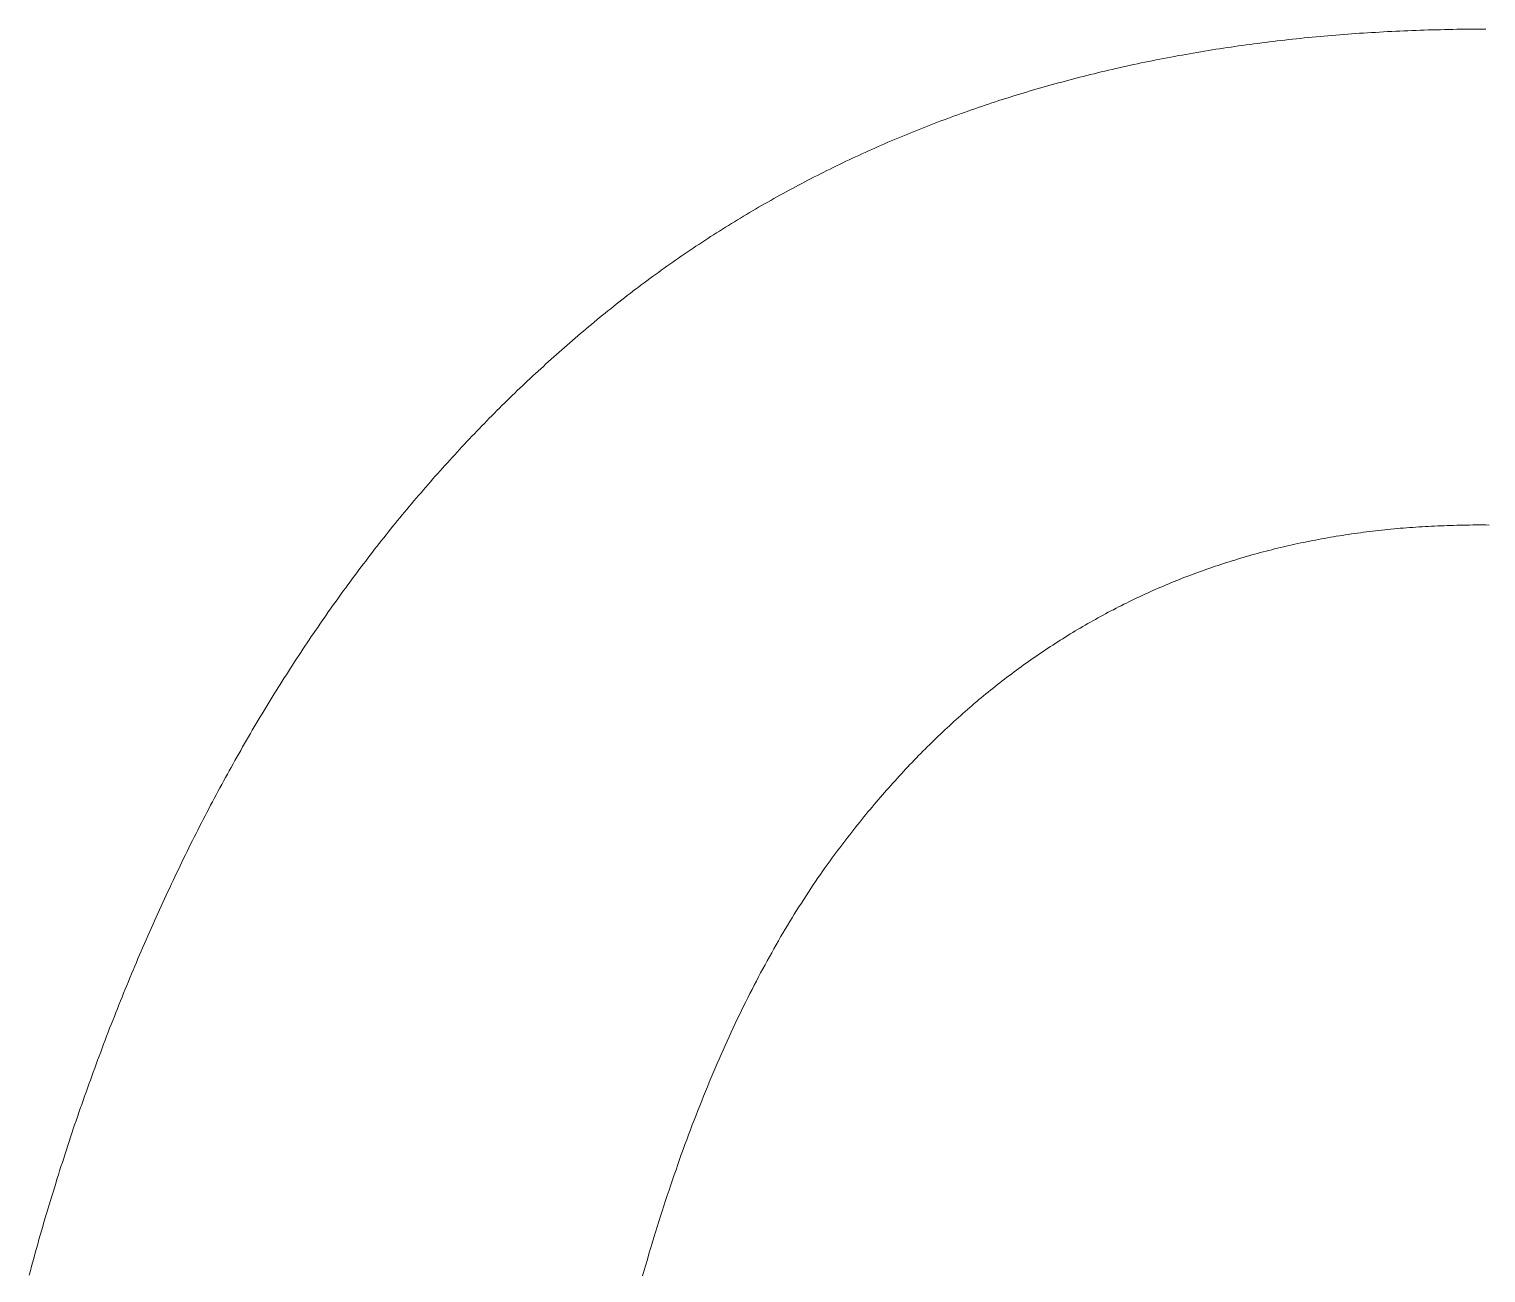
# Model space of a CAD drawing. Header units: millimetres. Extents: x 13 to 321, y 13 to 91.
# Drawn here: x 288.803 to 290.296, y 48.273 to 49.548 of the extents above; entities that cross this region are included whole.
import ezdxf

# ---------------------------------------------------------------- set-up
doc = ezdxf.new("R2010")
doc.units = ezdxf.units.MM
doc.layers.add('lazerCut', color=1, linetype='Continuous', lineweight=0, true_color=0xff0000)

msp = doc.modelspace()

# ---------------------------------------------------------------- linework, layer by layer
at = {"layer": 'lazerCut', "lineweight": 0}
for p, q in [((290.0978, 49.5378), (290.1018, 49.5382)), ((290.1018, 49.5382), (290.1058, 49.5386)), ((290.1058, 49.5386), (290.1098, 49.539)), ((290.1098, 49.539), (290.1138, 49.5394)), ((290.1138, 49.5394), (290.1179, 49.5398)), ((290.1179, 49.5398), (290.1219, 49.5402)), ((290.1219, 49.5402), (290.1259, 49.5406)), ((290.1259, 49.5406), (290.1299, 49.5409)), ((290.1299, 49.5409), (290.134, 49.5413)), ((290.134, 49.5413), (290.138, 49.5416)), ((290.138, 49.5416), (290.1421, 49.542)), ((290.1421, 49.542), (290.1461, 49.5423)), ((290.1461, 49.5423), (290.1502, 49.5426)), ((290.1502, 49.5426), (290.1543, 49.5429)), ((290.1543, 49.5429), (290.1583, 49.5432)), ((290.1583, 49.5432), (290.1624, 49.5435)), ((290.1624, 49.5435), (290.1665, 49.5438)), ((290.1665, 49.5438), (290.1706, 49.5441)), ((290.1706, 49.5441), (290.1747, 49.5443)), ((290.1747, 49.5443), (290.1788, 49.5446)), ((290.1788, 49.5446), (290.1829, 49.5448)), ((290.1829, 49.5448), (290.187, 49.5451)), ((290.187, 49.5451), (290.1911, 49.5453)), ((290.1911, 49.5453), (290.1952, 49.5455)), ((290.1952, 49.5455), (290.1994, 49.5457)), ((290.1994, 49.5457), (290.2035, 49.5459)), ((290.2035, 49.5459), (290.2077, 49.5461)), ((290.2077, 49.5461), (290.2118, 49.5463)), ((290.2118, 49.5463), (290.216, 49.5465)), ((290.216, 49.5465), (290.2201, 49.5466)), ((290.2201, 49.5466), (290.2243, 49.5468)), ((290.2243, 49.5468), (290.2284, 49.5469)), ((290.2284, 49.5469), (290.2326, 49.5471)), ((290.2326, 49.5471), (290.2368, 49.5472)), ((290.2368, 49.5472), (290.241, 49.5473)), ((290.241, 49.5473), (290.2452, 49.5474)), ((290.2452, 49.5474), (290.2494, 49.5475)), ((290.2494, 49.5475), (290.2536, 49.5476)), ((290.2536, 49.5476), (290.2578, 49.5477)), ((290.2578, 49.5477), (290.262, 49.5478)), ((290.262, 49.5478), (290.2662, 49.5479)), ((290.2662, 49.5479), (290.2705, 49.5479)), ((290.2705, 49.5479), (290.2747, 49.548)), ((290.2747, 49.548), (290.2789, 49.548)), ((290.2789, 49.548), (290.2832, 49.548)), ((290.2832, 49.548), (290.2874, 49.5481)), ((290.2874, 49.5481), (290.2917, 49.5481)), ((290.2917, 49.5481), (290.2959, 49.5481)), ((289.9921, 49.5229), (289.996, 49.5236)), ((289.996, 49.5236), (289.9998, 49.5242)), ((289.9998, 49.5242), (290.0037, 49.5249)), ((290.0037, 49.5249), (290.0075, 49.5255)), ((290.0075, 49.5255), (290.0114, 49.5262)), ((290.0114, 49.5262), (290.0153, 49.5268)), ((290.0153, 49.5268), (290.0191, 49.5274)), ((290.0191, 49.5274), (290.023, 49.528)), ((290.023, 49.528), (290.0269, 49.5286)), ((290.0269, 49.5286), (290.0308, 49.5292)), ((290.0308, 49.5292), (290.0347, 49.5297)), ((290.0347, 49.5297), (290.0386, 49.5303)), ((290.0386, 49.5303), (290.0425, 49.5309)), ((290.0425, 49.5309), (290.0464, 49.5314)), ((290.0464, 49.5314), (290.0503, 49.532)), ((290.0503, 49.532), (290.0543, 49.5325)), ((290.0543, 49.5325), (290.0582, 49.533)), ((290.0582, 49.533), (290.0621, 49.5335)), ((290.0621, 49.5335), (290.0661, 49.534)), ((290.0661, 49.534), (290.07, 49.5345)), ((290.07, 49.5345), (290.074, 49.535)), ((290.074, 49.535), (290.0779, 49.5355)), ((290.0779, 49.5355), (290.0819, 49.536)), ((290.0819, 49.536), (290.0859, 49.5364)), ((290.0859, 49.5364), (290.0899, 49.5369)), ((290.0899, 49.5369), (290.0938, 49.5373)), ((290.0938, 49.5373), (290.0978, 49.5378)), ((289.9165, 49.5077), (289.9202, 49.5085)), ((289.9202, 49.5085), (289.924, 49.5094)), ((289.924, 49.5094), (289.9277, 49.5102)), ((289.9277, 49.5102), (289.9315, 49.511)), ((289.9315, 49.511), (289.9352, 49.5118)), ((289.9352, 49.5118), (289.939, 49.5126)), ((289.939, 49.5126), (289.9427, 49.5134)), ((289.9427, 49.5134), (289.9465, 49.5142)), ((289.9465, 49.5142), (289.9503, 49.515)), ((289.9503, 49.515), (289.954, 49.5157)), ((289.954, 49.5157), (289.9578, 49.5165)), ((289.9578, 49.5165), (289.9616, 49.5172)), ((289.9616, 49.5172), (289.9654, 49.518)), ((289.9654, 49.518), (289.9692, 49.5187)), ((289.9692, 49.5187), (289.973, 49.5194)), ((289.973, 49.5194), (289.9768, 49.5201)), ((289.9768, 49.5201), (289.9807, 49.5209)), ((289.9807, 49.5209), (289.9845, 49.5215)), ((289.9845, 49.5215), (289.9883, 49.5222)), ((289.9883, 49.5222), (289.9921, 49.5229)), ((289.8577, 49.4929), (289.8613, 49.4939)), ((289.8613, 49.4939), (289.8649, 49.4949)), ((289.8649, 49.4949), (289.8686, 49.4959)), ((289.8686, 49.4959), (289.8722, 49.4968)), ((289.8722, 49.4968), (289.8759, 49.4978)), ((289.8759, 49.4978), (289.8796, 49.4987)), ((289.8796, 49.4987), (289.8832, 49.4997)), ((289.8832, 49.4997), (289.8869, 49.5006)), ((289.8869, 49.5006), (289.8906, 49.5015)), ((289.8906, 49.5015), (289.8943, 49.5024)), ((289.8943, 49.5024), (289.898, 49.5033)), ((289.898, 49.5033), (289.9017, 49.5042)), ((289.9017, 49.5042), (289.9054, 49.5051)), ((289.9054, 49.5051), (289.9091, 49.506)), ((289.9091, 49.506), (289.9128, 49.5068)), ((289.9128, 49.5068), (289.9165, 49.5077)), ((289.8073, 49.4781), (289.8109, 49.4793)), ((289.8109, 49.4793), (289.8145, 49.4804)), ((289.8145, 49.4804), (289.818, 49.4815)), ((289.818, 49.4815), (289.8216, 49.4826)), ((289.8216, 49.4826), (289.8252, 49.4836)), ((289.8252, 49.4836), (289.8288, 49.4847)), ((289.8288, 49.4847), (289.8324, 49.4858)), ((289.8324, 49.4858), (289.836, 49.4868)), ((289.836, 49.4868), (289.8396, 49.4879)), ((289.8396, 49.4879), (289.8432, 49.4889)), ((289.8432, 49.4889), (289.8468, 49.4899)), ((289.8468, 49.4899), (289.8504, 49.4909)), ((289.8504, 49.4909), (289.854, 49.4919)), ((289.854, 49.4919), (289.8577, 49.4929)), ((289.7616, 49.4628), (289.7651, 49.4641)), ((289.7651, 49.4641), (289.7686, 49.4653)), ((289.7686, 49.4653), (289.7721, 49.4665)), ((289.7721, 49.4665), (289.7756, 49.4677)), ((289.7756, 49.4677), (289.7791, 49.4689)), ((289.7791, 49.4689), (289.7826, 49.4701)), ((289.7826, 49.4701), (289.7861, 49.4713)), ((289.7861, 49.4713), (289.7896, 49.4724)), ((289.7896, 49.4724), (289.7932, 49.4736)), ((289.7932, 49.4736), (289.7967, 49.4748)), ((289.7967, 49.4748), (289.8002, 49.4759)), ((289.8002, 49.4759), (289.8038, 49.477)), ((289.8038, 49.477), (289.8073, 49.4781)), ((289.7203, 49.4474), (289.7237, 49.4487)), ((289.7237, 49.4487), (289.7271, 49.45)), ((289.7271, 49.45), (289.7305, 49.4514)), ((289.7305, 49.4514), (289.7339, 49.4527)), ((289.7339, 49.4527), (289.7374, 49.454)), ((289.7374, 49.454), (289.7408, 49.4553)), ((289.7408, 49.4553), (289.7443, 49.4566)), ((289.7443, 49.4566), (289.7477, 49.4578)), ((289.7477, 49.4578), (289.7512, 49.4591)), ((289.7512, 49.4591), (289.7547, 49.4604)), ((289.7547, 49.4604), (289.7581, 49.4616)), ((289.7581, 49.4616), (289.7616, 49.4628)), ((289.6864, 49.4335), (289.6898, 49.4349)), ((289.6898, 49.4349), (289.6931, 49.4364)), ((289.6931, 49.4364), (289.6965, 49.4378)), ((289.6965, 49.4378), (289.6999, 49.4392)), ((289.6999, 49.4392), (289.7033, 49.4406)), ((289.7033, 49.4406), (289.7066, 49.4419)), ((289.7066, 49.4419), (289.71, 49.4433)), ((289.71, 49.4433), (289.7134, 49.4447)), ((289.7134, 49.4447), (289.7168, 49.446)), ((289.7168, 49.446), (289.7203, 49.4474)), ((289.6498, 49.4172), (289.6531, 49.4187)), ((289.6531, 49.4187), (289.6564, 49.4203)), ((289.6564, 49.4203), (289.6597, 49.4218)), ((289.6597, 49.4218), (289.6631, 49.4233)), ((289.6631, 49.4233), (289.6664, 49.4248)), ((289.6664, 49.4248), (289.6697, 49.4262)), ((289.6697, 49.4262), (289.673, 49.4277)), ((289.673, 49.4277), (289.6764, 49.4292)), ((289.6764, 49.4292), (289.6797, 49.4306)), ((289.6797, 49.4306), (289.6831, 49.4321)), ((289.6831, 49.4321), (289.6864, 49.4335)), ((289.6204, 49.4031), (289.6237, 49.4047)), ((289.6237, 49.4047), (289.6269, 49.4063)), ((289.6269, 49.4063), (289.6302, 49.4079)), ((289.6302, 49.4079), (289.6334, 49.4094)), ((289.6334, 49.4094), (289.6367, 49.411)), ((289.6367, 49.411), (289.64, 49.4126)), ((289.64, 49.4126), (289.6433, 49.4141)), ((289.6433, 49.4141), (289.6466, 49.4157)), ((289.6466, 49.4157), (289.6498, 49.4172)), ((289.5915, 49.3882), (289.5947, 49.3899)), ((289.5947, 49.3899), (289.5979, 49.3916)), ((289.5979, 49.3916), (289.6011, 49.3932)), ((289.6011, 49.3932), (289.6043, 49.3949)), ((289.6043, 49.3949), (289.6075, 49.3966)), ((289.6075, 49.3966), (289.6107, 49.3982)), ((289.6107, 49.3982), (289.614, 49.3998)), ((289.614, 49.3998), (289.6172, 49.4015)), ((289.6172, 49.4015), (289.6204, 49.4031)), ((289.563, 49.3726), (289.5661, 49.3744)), ((289.5661, 49.3744), (289.5693, 49.3761)), ((289.5693, 49.3761), (289.5724, 49.3779)), ((289.5724, 49.3779), (289.5756, 49.3796)), ((289.5756, 49.3796), (289.5788, 49.3814)), ((289.5788, 49.3814), (289.5819, 49.3831)), ((289.5819, 49.3831), (289.5851, 49.3848)), ((289.5851, 49.3848), (289.5883, 49.3865)), ((289.5883, 49.3865), (289.5915, 49.3882)), ((289.5381, 49.3582), (289.5412, 49.36)), ((289.5412, 49.36), (289.5443, 49.3618)), ((289.5443, 49.3618), (289.5474, 49.3636)), ((289.5474, 49.3636), (289.5505, 49.3655)), ((289.5505, 49.3655), (289.5536, 49.3673)), ((289.5536, 49.3673), (289.5567, 49.3691)), ((289.5567, 49.3691), (289.5599, 49.3708)), ((289.5599, 49.3708), (289.563, 49.3726)), ((289.5135, 49.3431), (289.5165, 49.345)), ((289.5165, 49.345), (289.5196, 49.3469)), ((289.5196, 49.3469), (289.5227, 49.3488)), ((289.5227, 49.3488), (289.5257, 49.3507)), ((289.5257, 49.3507), (289.5288, 49.3526)), ((289.5288, 49.3526), (289.5319, 49.3544)), ((289.5319, 49.3544), (289.535, 49.3563)), ((289.535, 49.3563), (289.5381, 49.3582)), ((289.4893, 49.3275), (289.4923, 49.3295)), ((289.4923, 49.3295), (289.4953, 49.3315)), ((289.4953, 49.3315), (289.4983, 49.3334)), ((289.4983, 49.3334), (289.5013, 49.3354)), ((289.5013, 49.3354), (289.5044, 49.3373)), ((289.5044, 49.3373), (289.5074, 49.3393)), ((289.5074, 49.3393), (289.5104, 49.3412)), ((289.5104, 49.3412), (289.5135, 49.3431)), ((289.4684, 49.3134), (289.4713, 49.3154)), ((289.4713, 49.3154), (289.4743, 49.3175)), ((289.4743, 49.3175), (289.4773, 49.3195)), ((289.4773, 49.3195), (289.4803, 49.3215)), ((289.4803, 49.3215), (289.4833, 49.3235)), ((289.4833, 49.3235), (289.4863, 49.3255)), ((289.4863, 49.3255), (289.4893, 49.3275)), ((289.4478, 49.2988), (289.4507, 49.3009)), ((289.4507, 49.3009), (289.4536, 49.303)), ((289.4536, 49.303), (289.4566, 49.3051)), ((289.4566, 49.3051), (289.4595, 49.3072)), ((289.4595, 49.3072), (289.4625, 49.3093)), ((289.4625, 49.3093), (289.4654, 49.3113)), ((289.4654, 49.3113), (289.4684, 49.3134)), ((289.4274, 49.2838), (289.4303, 49.286)), ((289.4303, 49.286), (289.4332, 49.2881)), ((289.4332, 49.2881), (289.4361, 49.2903)), ((289.4361, 49.2903), (289.439, 49.2924)), ((289.439, 49.2924), (289.4419, 49.2946)), ((289.4419, 49.2946), (289.4448, 49.2967)), ((289.4448, 49.2967), (289.4478, 49.2988)), ((289.4074, 49.2684), (289.4102, 49.2706)), ((289.4102, 49.2706), (289.4131, 49.2728)), ((289.4131, 49.2728), (289.4159, 49.275)), ((289.4159, 49.275), (289.4188, 49.2772)), ((289.4188, 49.2772), (289.4217, 49.2794)), ((289.4217, 49.2794), (289.4245, 49.2816)), ((289.4245, 49.2816), (289.4274, 49.2838)), ((289.3876, 49.2525), (289.3904, 49.2548)), ((289.3904, 49.2548), (289.3932, 49.2571)), ((289.3932, 49.2571), (289.396, 49.2593)), ((289.396, 49.2593), (289.3989, 49.2616)), ((289.3989, 49.2616), (289.4017, 49.2639)), ((289.4017, 49.2639), (289.4045, 49.2661)), ((289.4045, 49.2661), (289.4074, 49.2684)), ((289.3709, 49.2385), (289.3736, 49.2409)), ((289.3736, 49.2409), (289.3764, 49.2432)), ((289.3764, 49.2432), (289.3792, 49.2455)), ((289.3792, 49.2455), (289.382, 49.2479)), ((289.382, 49.2479), (289.3848, 49.2502)), ((289.3848, 49.2502), (289.3876, 49.2525)), ((289.3543, 49.2243), (289.3571, 49.2267)), ((289.3571, 49.2267), (289.3598, 49.2291)), ((289.3598, 49.2291), (289.3626, 49.2315)), ((289.3626, 49.2315), (289.3653, 49.2338)), ((289.3653, 49.2338), (289.3681, 49.2362)), ((289.3681, 49.2362), (289.3709, 49.2385)), ((289.3353, 49.2074), (289.338, 49.2099)), ((289.338, 49.2099), (289.3407, 49.2123)), ((289.3407, 49.2123), (289.3434, 49.2147)), ((289.3434, 49.2147), (289.3461, 49.2171)), ((289.3461, 49.2171), (289.3488, 49.2195)), ((289.3488, 49.2195), (289.3516, 49.2219)), ((289.3516, 49.2219), (289.3543, 49.2243)), ((289.3191, 49.1926), (289.3218, 49.1951)), ((289.3218, 49.1951), (289.3245, 49.1976)), ((289.3245, 49.1976), (289.3272, 49.2001)), ((289.3272, 49.2001), (289.3299, 49.2025)), ((289.3299, 49.2025), (289.3326, 49.205)), ((289.3326, 49.205), (289.3353, 49.2074)), ((289.3032, 49.1776), (289.3059, 49.1801)), ((289.3059, 49.1801), (289.3085, 49.1826)), ((289.3085, 49.1826), (289.3112, 49.1851)), ((289.3112, 49.1851), (289.3138, 49.1876)), ((289.3138, 49.1876), (289.3165, 49.1901)), ((289.3165, 49.1901), (289.3191, 49.1926)), ((289.2875, 49.1622), (289.2901, 49.1648)), ((289.2901, 49.1648), (289.2927, 49.1674)), ((289.2927, 49.1674), (289.2953, 49.1699)), ((289.2953, 49.1699), (289.298, 49.1725)), ((289.298, 49.1725), (289.3006, 49.175)), ((289.3006, 49.175), (289.3032, 49.1776)), ((289.2745, 49.1493), (289.2771, 49.1519)), ((289.2771, 49.1519), (289.2797, 49.1545)), ((289.2797, 49.1545), (289.2823, 49.1571)), ((289.2823, 49.1571), (289.2849, 49.1597)), ((289.2849, 49.1597), (289.2875, 49.1622)), ((289.2592, 49.1334), (289.2617, 49.1361)), ((289.2617, 49.1361), (289.2643, 49.1387)), ((289.2643, 49.1387), (289.2668, 49.1414)), ((289.2668, 49.1414), (289.2694, 49.144)), ((289.2694, 49.144), (289.272, 49.1466)), ((289.272, 49.1466), (289.2745, 49.1493)), ((289.244, 49.1173), (289.2465, 49.12)), ((289.2465, 49.12), (289.249, 49.1227)), ((289.249, 49.1227), (289.2515, 49.1254)), ((289.2515, 49.1254), (289.2541, 49.1281)), ((289.2541, 49.1281), (289.2566, 49.1308)), ((289.2566, 49.1308), (289.2592, 49.1334)), ((289.2315, 49.1037), (289.234, 49.1064)), ((289.234, 49.1064), (289.2365, 49.1092)), ((289.2365, 49.1092), (289.239, 49.1119)), ((289.239, 49.1119), (289.2415, 49.1146)), ((289.2415, 49.1146), (289.244, 49.1173)), ((289.2191, 49.0899), (289.2216, 49.0927)), ((289.2216, 49.0927), (289.224, 49.0954)), ((289.224, 49.0954), (289.2265, 49.0982)), ((289.2265, 49.0982), (289.229, 49.1009)), ((289.229, 49.1009), (289.2315, 49.1037)), ((289.2045, 49.073), (289.2069, 49.0759)), ((289.2069, 49.0759), (289.2093, 49.0787)), ((289.2093, 49.0787), (289.2118, 49.0815)), ((289.2118, 49.0815), (289.2142, 49.0843)), ((289.2142, 49.0843), (289.2167, 49.0871)), ((289.2167, 49.0871), (289.2191, 49.0899)), ((289.1924, 49.0588), (289.1948, 49.0617)), ((289.1948, 49.0617), (289.1972, 49.0645)), ((289.1972, 49.0645), (289.1996, 49.0674)), ((289.1996, 49.0674), (289.202, 49.0702)), ((289.202, 49.0702), (289.2045, 49.073)), ((289.1805, 49.0444), (289.1828, 49.0473)), ((289.1828, 49.0473), (289.1852, 49.0502)), ((289.1852, 49.0502), (289.1876, 49.0531)), ((289.1876, 49.0531), (289.19, 49.0559)), ((289.19, 49.0559), (289.1924, 49.0588)), ((289.1687, 49.0298), (289.171, 49.0327)), ((289.171, 49.0327), (289.1734, 49.0357)), ((289.1734, 49.0357), (289.1757, 49.0386)), ((289.1757, 49.0386), (289.1781, 49.0415)), ((289.1781, 49.0415), (289.1805, 49.0444)), ((290.158, 49.0307), (290.1549, 49.0303)), ((290.1611, 49.0312), (290.158, 49.0307)), ((290.1642, 49.0316), (290.1611, 49.0312)), ((290.1673, 49.032), (290.1642, 49.0316)), ((290.1704, 49.0324), (290.1673, 49.032)), ((290.1735, 49.0328), (290.1704, 49.0324)), ((290.1767, 49.0332), (290.1735, 49.0328)), ((290.1798, 49.0336), (290.1767, 49.0332)), ((290.1829, 49.0339), (290.1798, 49.0336)), ((290.186, 49.0343), (290.1829, 49.0339)), ((290.1892, 49.0346), (290.186, 49.0343)), ((290.1923, 49.035), (290.1892, 49.0346)), ((290.1955, 49.0353), (290.1923, 49.035)), ((290.1986, 49.0356), (290.1955, 49.0353)), ((290.2018, 49.0359), (290.1986, 49.0356)), ((290.205, 49.0362), (290.2018, 49.0359)), ((290.2081, 49.0365), (290.205, 49.0362)), ((290.2113, 49.0367), (290.2081, 49.0365)), ((290.2145, 49.037), (290.2113, 49.0367)), ((290.2177, 49.0373), (290.2145, 49.037)), ((290.2209, 49.0375), (290.2177, 49.0373)), ((290.2241, 49.0377), (290.2209, 49.0375)), ((290.2273, 49.0379), (290.2241, 49.0377)), ((290.2305, 49.0381), (290.2273, 49.0379)), ((290.2337, 49.0383), (290.2305, 49.0381)), ((290.2369, 49.0385), (290.2337, 49.0383)), ((290.2401, 49.0387), (290.2369, 49.0385)), ((290.2434, 49.0388), (290.2401, 49.0387)), ((290.2466, 49.039), (290.2434, 49.0388)), ((290.2498, 49.0391), (290.2466, 49.039)), ((290.2531, 49.0392), (290.2498, 49.0391)), ((290.2563, 49.0393), (290.2531, 49.0392)), ((290.2596, 49.0395), (290.2563, 49.0393)), ((290.2628, 49.0395), (290.2596, 49.0395)), ((290.2661, 49.0396), (290.2628, 49.0395)), ((290.2694, 49.0397), (290.2661, 49.0396)), ((290.2727, 49.0398), (290.2694, 49.0397)), ((290.2759, 49.0398), (290.2727, 49.0398)), ((290.2792, 49.0398), (290.2759, 49.0398)), ((290.2825, 49.0399), (290.2792, 49.0398)), ((290.2858, 49.0399), (290.2825, 49.0399)), ((290.2891, 49.0399), (290.2858, 49.0399)), ((290.2925, 49.0399), (290.2891, 49.0399)), ((290.2958, 49.0399), (290.2925, 49.0399)), ((290.2992, 49.0398), (290.2958, 49.0399)), ((289.157, 49.015), (289.1593, 49.018)), ((289.1593, 49.018), (289.1617, 49.0209)), ((289.1617, 49.0209), (289.164, 49.0239)), ((289.164, 49.0239), (289.1663, 49.0268)), ((289.1663, 49.0268), (289.1687, 49.0298)), ((290.0824, 49.0161), (290.0794, 49.0154)), ((290.0853, 49.0168), (290.0824, 49.0161)), ((290.0883, 49.0175), (290.0853, 49.0168)), ((290.0913, 49.0182), (290.0883, 49.0175)), ((290.0943, 49.0189), (290.0913, 49.0182)), ((290.0972, 49.0196), (290.0943, 49.0189)), ((290.1002, 49.0202), (290.0972, 49.0196)), ((290.1032, 49.0209), (290.1002, 49.0202)), ((290.1062, 49.0215), (290.1032, 49.0209)), ((290.1092, 49.0221), (290.1062, 49.0215)), ((290.1122, 49.0228), (290.1092, 49.0221)), ((290.1153, 49.0234), (290.1122, 49.0228)), ((290.1183, 49.024), (290.1153, 49.0234)), ((290.1213, 49.0245), (290.1183, 49.024)), ((290.1243, 49.0251), (290.1213, 49.0245)), ((290.1274, 49.0257), (290.1243, 49.0251)), ((290.1304, 49.0262), (290.1274, 49.0257)), ((290.1335, 49.0268), (290.1304, 49.0262)), ((290.1365, 49.0273), (290.1335, 49.0268)), ((290.1396, 49.0278), (290.1365, 49.0273)), ((290.1426, 49.0283), (290.1396, 49.0278)), ((290.1457, 49.0288), (290.1426, 49.0283)), ((290.1488, 49.0293), (290.1457, 49.0288)), ((290.1518, 49.0298), (290.1488, 49.0293)), ((290.1549, 49.0303), (290.1518, 49.0298)), ((289.1455, 49), (289.1478, 49.003)), ((289.1478, 49.003), (289.1501, 49.006)), ((289.1501, 49.006), (289.1524, 49.009)), ((289.1524, 49.009), (289.1547, 49.012)), ((289.1547, 49.012), (289.157, 49.015)), ((290.0299, 49.0013), (290.0271, 49.0004)), ((290.0328, 49.0023), (290.0299, 49.0013)), ((290.0357, 49.0032), (290.0328, 49.0023)), ((290.0386, 49.004), (290.0357, 49.0032)), ((290.0414, 49.0049), (290.0386, 49.004)), ((290.0443, 49.0058), (290.0414, 49.0049)), ((290.0472, 49.0066), (290.0443, 49.0058)), ((290.0501, 49.0075), (290.0472, 49.0066)), ((290.053, 49.0083), (290.0501, 49.0075)), ((290.0559, 49.0092), (290.053, 49.0083)), ((290.0589, 49.01), (290.0559, 49.0092)), ((290.0618, 49.0108), (290.0589, 49.01)), ((290.0647, 49.0116), (290.0618, 49.0108)), ((290.0676, 49.0123), (290.0647, 49.0116)), ((290.0706, 49.0131), (290.0676, 49.0123)), ((290.0735, 49.0139), (290.0706, 49.0131)), ((290.0765, 49.0146), (290.0735, 49.0139)), ((290.0794, 49.0154), (290.0765, 49.0146)), ((289.1341, 48.9848), (289.1364, 48.9879)), ((289.1364, 48.9879), (289.1386, 48.9909)), ((289.1386, 48.9909), (289.1409, 48.994)), ((289.1409, 48.994), (289.1432, 48.997)), ((289.1432, 48.997), (289.1455, 49)), ((289.9875, 48.9863), (289.9847, 48.9853)), ((289.9903, 48.9874), (289.9875, 48.9863)), ((289.9931, 48.9885), (289.9903, 48.9874)), ((289.9959, 48.9895), (289.9931, 48.9885)), ((289.9987, 48.9906), (289.9959, 48.9895)), ((290.0015, 48.9916), (289.9987, 48.9906)), ((290.0043, 48.9926), (290.0015, 48.9916)), ((290.0072, 48.9936), (290.0043, 48.9926)), ((290.01, 48.9946), (290.0072, 48.9936)), ((290.0128, 48.9956), (290.01, 48.9946)), ((290.0157, 48.9966), (290.0128, 48.9956)), ((290.0185, 48.9976), (290.0157, 48.9966)), ((290.0214, 48.9985), (290.0185, 48.9976)), ((290.0242, 48.9995), (290.0214, 48.9985)), ((290.0271, 49.0004), (290.0242, 48.9995)), ((289.1228, 48.9695), (289.1251, 48.9726)), ((289.1251, 48.9726), (289.1273, 48.9756)), ((289.1273, 48.9756), (289.1296, 48.9787)), ((289.1296, 48.9787), (289.1318, 48.9818)), ((289.1318, 48.9818), (289.1341, 48.9848)), ((289.9517, 48.9713), (289.949, 48.9701)), ((289.9544, 48.9726), (289.9517, 48.9713)), ((289.9571, 48.9738), (289.9544, 48.9726)), ((289.9599, 48.975), (289.9571, 48.9738)), ((289.9626, 48.9762), (289.9599, 48.975)), ((289.9654, 48.9773), (289.9626, 48.9762)), ((289.9681, 48.9785), (289.9654, 48.9773)), ((289.9709, 48.9796), (289.9681, 48.9785)), ((289.9736, 48.9808), (289.9709, 48.9796)), ((289.9764, 48.9819), (289.9736, 48.9808)), ((289.9792, 48.983), (289.9764, 48.9819)), ((289.9819, 48.9842), (289.9792, 48.983)), ((289.9847, 48.9853), (289.9819, 48.9842)), ((289.1117, 48.9539), (289.1139, 48.957)), ((289.1139, 48.957), (289.1161, 48.9602)), ((289.1161, 48.9602), (289.1184, 48.9633)), ((289.1184, 48.9633), (289.1206, 48.9664)), ((289.1206, 48.9664), (289.1228, 48.9695)), ((289.9194, 48.9559), (289.9168, 48.9545)), ((289.9221, 48.9572), (289.9194, 48.9559)), ((289.9247, 48.9586), (289.9221, 48.9572)), ((289.9274, 48.9599), (289.9247, 48.9586)), ((289.9301, 48.9612), (289.9274, 48.9599)), ((289.9328, 48.9625), (289.9301, 48.9612)), ((289.9355, 48.9638), (289.9328, 48.9625)), ((289.9382, 48.9651), (289.9355, 48.9638)), ((289.9409, 48.9664), (289.9382, 48.9651)), ((289.9436, 48.9676), (289.9409, 48.9664)), ((289.9463, 48.9689), (289.9436, 48.9676)), ((289.949, 48.9701), (289.9463, 48.9689)), ((289.1007, 48.9382), (289.1029, 48.9413)), ((289.1029, 48.9413), (289.1051, 48.9445)), ((289.1051, 48.9445), (289.1073, 48.9476)), ((289.1073, 48.9476), (289.1095, 48.9508)), ((289.1095, 48.9508), (289.1117, 48.9539)), ((289.8931, 48.9418), (289.8905, 48.9403)), ((289.8957, 48.9432), (289.8931, 48.9418)), ((289.8983, 48.9447), (289.8957, 48.9432)), ((289.9009, 48.9461), (289.8983, 48.9447)), ((289.9036, 48.9475), (289.9009, 48.9461)), ((289.9062, 48.949), (289.9036, 48.9475)), ((289.9088, 48.9504), (289.9062, 48.949)), ((289.9115, 48.9518), (289.9088, 48.9504)), ((289.9141, 48.9531), (289.9115, 48.9518)), ((289.9168, 48.9545), (289.9141, 48.9531)), ((289.092, 48.9255), (289.0942, 48.9286)), ((289.0942, 48.9286), (289.0964, 48.9318)), ((289.0964, 48.9318), (289.0986, 48.935)), ((289.0986, 48.935), (289.1007, 48.9382)), ((289.8673, 48.9266), (289.8647, 48.925)), ((289.8698, 48.9282), (289.8673, 48.9266)), ((289.8724, 48.9297), (289.8698, 48.9282)), ((289.875, 48.9313), (289.8724, 48.9297)), ((289.8775, 48.9328), (289.875, 48.9313)), ((289.8801, 48.9343), (289.8775, 48.9328)), ((289.8827, 48.9358), (289.8801, 48.9343)), ((289.8853, 48.9373), (289.8827, 48.9358)), ((289.8879, 48.9388), (289.8853, 48.9373)), ((289.8905, 48.9403), (289.8879, 48.9388)), ((289.0813, 48.9094), (289.0834, 48.9126)), ((289.0834, 48.9126), (289.0856, 48.9158)), ((289.0856, 48.9158), (289.0877, 48.919)), ((289.0877, 48.919), (289.0899, 48.9222)), ((289.0899, 48.9222), (289.092, 48.9255)), ((289.8445, 48.912), (289.842, 48.9103)), ((289.847, 48.9136), (289.8445, 48.912)), ((289.8495, 48.9153), (289.847, 48.9136)), ((289.852, 48.9169), (289.8495, 48.9153)), ((289.8546, 48.9186), (289.852, 48.9169)), ((289.8571, 48.9202), (289.8546, 48.9186)), ((289.8596, 48.9218), (289.8571, 48.9202)), ((289.8622, 48.9234), (289.8596, 48.9218)), ((289.8647, 48.925), (289.8622, 48.9234)), ((289.0707, 48.8931), (289.0728, 48.8964)), ((289.0728, 48.8964), (289.0749, 48.8996)), ((289.0749, 48.8996), (289.077, 48.9029)), ((289.077, 48.9029), (289.0792, 48.9061)), ((289.0792, 48.9061), (289.0813, 48.9094)), ((289.8221, 48.8965), (289.8197, 48.8947)), ((289.8246, 48.8983), (289.8221, 48.8965)), ((289.8271, 48.9), (289.8246, 48.8983)), ((289.8295, 48.9017), (289.8271, 48.9)), ((289.832, 48.9035), (289.8295, 48.9017)), ((289.8345, 48.9052), (289.832, 48.9035)), ((289.837, 48.9069), (289.8345, 48.9052)), ((289.8395, 48.9086), (289.837, 48.9069)), ((289.842, 48.9103), (289.8395, 48.9086)), ((289.0623, 48.88), (289.0644, 48.8833)), ((289.0644, 48.8833), (289.0665, 48.8865)), ((289.0665, 48.8865), (289.0686, 48.8898)), ((289.0686, 48.8898), (289.0707, 48.8931)), ((289.8026, 48.882), (289.8002, 48.8801)), ((289.805, 48.8838), (289.8026, 48.882)), ((289.8075, 48.8857), (289.805, 48.8838)), ((289.8099, 48.8875), (289.8075, 48.8857)), ((289.8123, 48.8893), (289.8099, 48.8875)), ((289.8148, 48.8911), (289.8123, 48.8893)), ((289.8172, 48.8929), (289.8148, 48.8911)), ((289.8197, 48.8947), (289.8172, 48.8929)), ((289.0519, 48.8633), (289.054, 48.8667)), ((289.054, 48.8667), (289.0561, 48.87)), ((289.0561, 48.87), (289.0581, 48.8733)), ((289.0581, 48.8733), (289.0602, 48.8766)), ((289.0602, 48.8766), (289.0623, 48.88)), ((289.7834, 48.8668), (289.7811, 48.8648)), ((289.7858, 48.8687), (289.7834, 48.8668)), ((289.7882, 48.8706), (289.7858, 48.8687)), ((289.7906, 48.8725), (289.7882, 48.8706)), ((289.793, 48.8745), (289.7906, 48.8725)), ((289.7954, 48.8764), (289.793, 48.8745)), ((289.7978, 48.8782), (289.7954, 48.8764)), ((289.8002, 48.8801), (289.7978, 48.8782)), ((289.0438, 48.8499), (289.0458, 48.8533)), ((289.0458, 48.8533), (289.0478, 48.8566)), ((289.0478, 48.8566), (289.0499, 48.86)), ((289.0499, 48.86), (289.0519, 48.8633)), ((289.7669, 48.8529), (289.7646, 48.8508)), ((289.7693, 48.8549), (289.7669, 48.8529)), ((289.7716, 48.8569), (289.7693, 48.8549)), ((289.774, 48.8589), (289.7716, 48.8569)), ((289.7763, 48.8609), (289.774, 48.8589)), ((289.7787, 48.8628), (289.7763, 48.8609)), ((289.7811, 48.8648), (289.7787, 48.8628)), ((289.0336, 48.833), (289.0357, 48.8364)), ((289.0357, 48.8364), (289.0377, 48.8398)), ((289.0377, 48.8398), (289.0397, 48.8432)), ((289.0397, 48.8432), (289.0417, 48.8465)), ((289.0417, 48.8465), (289.0438, 48.8499)), ((289.7484, 48.8364), (289.7461, 48.8342)), ((289.7507, 48.8385), (289.7484, 48.8364)), ((289.753, 48.8405), (289.7507, 48.8385)), ((289.7553, 48.8426), (289.753, 48.8405)), ((289.7576, 48.8447), (289.7553, 48.8426)), ((289.7599, 48.8468), (289.7576, 48.8447)), ((289.7622, 48.8488), (289.7599, 48.8468)), ((289.7646, 48.8508), (289.7622, 48.8488)), ((289.0256, 48.8193), (289.0276, 48.8227)), ((289.0276, 48.8227), (289.0296, 48.8261)), ((289.0296, 48.8261), (289.0316, 48.8296)), ((289.0316, 48.8296), (289.0336, 48.833)), ((289.7346, 48.8235), (289.7324, 48.8213)), ((289.7369, 48.8257), (289.7346, 48.8235)), ((289.7392, 48.8278), (289.7369, 48.8257)), ((289.7415, 48.83), (289.7392, 48.8278)), ((289.7438, 48.8321), (289.7415, 48.83)), ((289.7461, 48.8342), (289.7438, 48.8321)), ((289.0177, 48.8055), (289.0197, 48.8089)), ((289.0197, 48.8089), (289.0217, 48.8124)), ((289.0217, 48.8124), (289.0237, 48.8158)), ((289.0237, 48.8158), (289.0256, 48.8193)), ((289.7189, 48.808), (289.7167, 48.8057)), ((289.7211, 48.8103), (289.7189, 48.808)), ((289.7234, 48.8125), (289.7211, 48.8103)), ((289.7256, 48.8147), (289.7234, 48.8125)), ((289.7279, 48.8169), (289.7256, 48.8147)), ((289.7301, 48.8191), (289.7279, 48.8169)), ((289.7324, 48.8213), (289.7301, 48.8191)), ((289.0099, 48.7915), (289.0119, 48.795)), ((289.0119, 48.795), (289.0138, 48.7985)), ((289.0138, 48.7985), (289.0158, 48.802)), ((289.0158, 48.802), (289.0177, 48.8055)), ((289.7034, 48.792), (289.7012, 48.7896)), ((289.7056, 48.7943), (289.7034, 48.792)), ((289.7078, 48.7966), (289.7056, 48.7943)), ((289.71, 48.7989), (289.7078, 48.7966)), ((289.7122, 48.8012), (289.71, 48.7989)), ((289.7144, 48.8035), (289.7122, 48.8012)), ((289.7167, 48.8057), (289.7144, 48.8035)), ((289.0002, 48.7739), (289.0022, 48.7775)), ((289.0022, 48.7775), (289.0041, 48.781)), ((289.0041, 48.781), (289.006, 48.7845)), ((289.006, 48.7845), (289.008, 48.788)), ((289.008, 48.788), (289.0099, 48.7915)), ((289.6903, 48.7778), (289.6882, 48.7754)), ((289.6925, 48.7802), (289.6903, 48.7778)), ((289.6947, 48.7826), (289.6925, 48.7802)), ((289.6968, 48.7849), (289.6947, 48.7826)), ((289.699, 48.7873), (289.6968, 48.7849)), ((289.7012, 48.7896), (289.699, 48.7873)), ((288.9926, 48.7597), (288.9945, 48.7633)), ((288.9945, 48.7633), (288.9964, 48.7669)), ((288.9964, 48.7669), (288.9983, 48.7704)), ((288.9983, 48.7704), (289.0002, 48.7739)), ((289.6774, 48.7633), (289.6753, 48.7608)), ((289.6796, 48.7657), (289.6774, 48.7633)), ((289.6817, 48.7682), (289.6796, 48.7657)), ((289.6839, 48.7706), (289.6817, 48.7682)), ((289.686, 48.773), (289.6839, 48.7706)), ((289.6882, 48.7754), (289.686, 48.773)), ((288.9851, 48.7454), (288.987, 48.749)), ((288.987, 48.749), (288.9888, 48.7526)), ((288.9888, 48.7526), (288.9907, 48.7562)), ((288.9907, 48.7562), (288.9926, 48.7597)), ((289.6647, 48.7483), (289.6626, 48.7458)), ((289.6668, 48.7508), (289.6647, 48.7483)), ((289.6689, 48.7533), (289.6668, 48.7508)), ((289.6711, 48.7558), (289.6689, 48.7533)), ((289.6732, 48.7583), (289.6711, 48.7558)), ((289.6753, 48.7608), (289.6732, 48.7583)), ((288.9776, 48.731), (288.9795, 48.7346)), ((288.9795, 48.7346), (288.9813, 48.7382)), ((288.9813, 48.7382), (288.9832, 48.7418)), ((288.9832, 48.7418), (288.9851, 48.7454)), ((289.6522, 48.733), (289.6501, 48.7304)), ((289.6543, 48.7355), (289.6522, 48.733)), ((289.6564, 48.7381), (289.6543, 48.7355)), ((289.6584, 48.7407), (289.6564, 48.7381)), ((289.6605, 48.7432), (289.6584, 48.7407)), ((289.6626, 48.7458), (289.6605, 48.7432)), ((288.9703, 48.7164), (288.9721, 48.72)), ((288.9721, 48.72), (288.9739, 48.7237)), ((288.9739, 48.7237), (288.9758, 48.7273)), ((288.9758, 48.7273), (288.9776, 48.731)), ((289.6399, 48.7172), (289.6378, 48.7146)), ((289.6419, 48.7199), (289.6399, 48.7172)), ((289.644, 48.7225), (289.6419, 48.7199)), ((289.646, 48.7251), (289.644, 48.7225)), ((289.6481, 48.7278), (289.646, 48.7251)), ((289.6501, 48.7304), (289.6481, 48.7278)), ((288.963, 48.7017), (288.9648, 48.7054)), ((288.9648, 48.7054), (288.9666, 48.7091)), ((288.9666, 48.7091), (288.9684, 48.7127)), ((288.9684, 48.7127), (288.9703, 48.7164)), ((289.6297, 48.7038), (289.6277, 48.7011)), ((289.6318, 48.7065), (289.6297, 48.7038)), ((289.6338, 48.7092), (289.6318, 48.7065)), ((289.6358, 48.7119), (289.6338, 48.7092)), ((289.6378, 48.7146), (289.6358, 48.7119)), ((288.9558, 48.6869), (288.9576, 48.6906)), ((288.9576, 48.6906), (288.9594, 48.6943)), ((288.9594, 48.6943), (288.9612, 48.698)), ((288.9612, 48.698), (288.963, 48.7017)), ((289.6178, 48.6874), (289.6158, 48.6846)), ((289.6197, 48.6901), (289.6178, 48.6874)), ((289.6217, 48.6929), (289.6197, 48.6901)), ((289.6237, 48.6956), (289.6217, 48.6929)), ((289.6257, 48.6984), (289.6237, 48.6956)), ((289.6277, 48.7011), (289.6257, 48.6984)), ((288.9487, 48.672), (288.9504, 48.6757)), ((288.9504, 48.6757), (288.9522, 48.6794)), ((288.9522, 48.6794), (288.954, 48.6832)), ((288.954, 48.6832), (288.9558, 48.6869)), ((289.6089, 48.6746), (289.6064, 48.671)), ((289.6113, 48.6782), (289.6089, 48.6746)), ((289.6138, 48.6818), (289.6113, 48.6782)), ((289.6158, 48.6846), (289.6138, 48.6818)), ((288.9416, 48.6569), (288.9434, 48.6607)), ((288.9434, 48.6607), (288.9451, 48.6644)), ((288.9451, 48.6644), (288.9469, 48.6682)), ((288.9469, 48.6682), (288.9487, 48.672)), ((289.5991, 48.6599), (289.5967, 48.6562)), ((289.6015, 48.6636), (289.5991, 48.6599)), ((289.604, 48.6673), (289.6015, 48.6636)), ((289.6064, 48.671), (289.604, 48.6673)), ((288.9347, 48.6417), (288.9364, 48.6455)), ((288.9364, 48.6455), (288.9382, 48.6493)), ((288.9382, 48.6493), (288.9399, 48.6531)), ((288.9399, 48.6531), (288.9416, 48.6569)), ((289.5895, 48.6449), (289.5871, 48.6411)), ((289.5919, 48.6487), (289.5895, 48.6449)), ((289.5943, 48.6525), (289.5919, 48.6487)), ((289.5967, 48.6562), (289.5943, 48.6525)), ((288.9279, 48.6264), (288.9296, 48.6303)), ((288.9296, 48.6303), (288.9313, 48.6341)), ((288.9313, 48.6341), (288.933, 48.6379)), ((288.933, 48.6379), (288.9347, 48.6417)), ((289.5801, 48.6295), (289.5777, 48.6256)), ((289.5824, 48.6334), (289.5801, 48.6295)), ((289.5848, 48.6372), (289.5824, 48.6334)), ((289.5871, 48.6411), (289.5848, 48.6372)), ((288.9211, 48.611), (288.9228, 48.6149)), ((288.9228, 48.6149), (288.9245, 48.6187)), ((288.9245, 48.6187), (288.9262, 48.6226)), ((288.9262, 48.6226), (288.9279, 48.6264)), ((289.5708, 48.6137), (289.5685, 48.6097)), ((289.5731, 48.6177), (289.5708, 48.6137)), ((289.5754, 48.6216), (289.5731, 48.6177)), ((289.5777, 48.6256), (289.5754, 48.6216)), ((288.9144, 48.5955), (288.9161, 48.5994)), ((288.9161, 48.5994), (288.9177, 48.6033)), ((288.9177, 48.6033), (288.9194, 48.6072)), ((288.9194, 48.6072), (288.9211, 48.611)), ((289.5616, 48.5975), (289.5594, 48.5934)), ((289.5639, 48.6016), (289.5616, 48.5975)), ((289.5662, 48.6056), (289.5639, 48.6016)), ((289.5685, 48.6097), (289.5662, 48.6056)), ((288.9078, 48.5798), (288.9095, 48.5838)), ((288.9095, 48.5838), (288.9111, 48.5877)), ((288.9111, 48.5877), (288.9128, 48.5916)), ((288.9128, 48.5916), (288.9144, 48.5955)), ((289.5549, 48.5851), (289.5526, 48.581)), ((289.5571, 48.5893), (289.5549, 48.5851)), ((289.5594, 48.5934), (289.5571, 48.5893)), ((288.9013, 48.5641), (288.9029, 48.568)), ((288.9029, 48.568), (288.9046, 48.572)), ((288.9046, 48.572), (288.9062, 48.5759)), ((288.9062, 48.5759), (288.9078, 48.5798)), ((289.546, 48.5683), (289.5438, 48.564)), ((289.5482, 48.5725), (289.546, 48.5683)), ((289.5504, 48.5768), (289.5482, 48.5725)), ((289.5526, 48.581), (289.5504, 48.5768)), ((288.8965, 48.5521), (288.8981, 48.5561)), ((288.8981, 48.5561), (288.8997, 48.5601)), ((288.8997, 48.5601), (288.9013, 48.5641)), ((289.5395, 48.5554), (289.5373, 48.5511)), ((289.5416, 48.5597), (289.5395, 48.5554)), ((289.5438, 48.564), (289.5416, 48.5597)), ((288.8902, 48.5362), (288.8917, 48.5402)), ((288.8917, 48.5402), (288.8933, 48.5442)), ((288.8933, 48.5442), (288.8949, 48.5482)), ((288.8949, 48.5482), (288.8965, 48.5521)), ((289.5309, 48.5379), (289.5287, 48.5335)), ((289.533, 48.5423), (289.5309, 48.5379)), ((289.5351, 48.5467), (289.533, 48.5423)), ((289.5373, 48.5511), (289.5351, 48.5467)), ((288.8839, 48.5201), (288.8854, 48.5241)), ((288.8854, 48.5241), (288.887, 48.5281)), ((288.887, 48.5281), (288.8886, 48.5321)), ((288.8886, 48.5321), (288.8902, 48.5362)), ((289.5245, 48.5246), (289.5224, 48.5201)), ((289.5266, 48.529), (289.5245, 48.5246)), ((289.5287, 48.5335), (289.5266, 48.529)), ((288.8777, 48.5038), (288.8792, 48.5079)), ((288.8792, 48.5079), (288.8808, 48.512)), ((288.8808, 48.512), (288.8823, 48.516)), ((288.8823, 48.516), (288.8839, 48.5201)), ((289.5183, 48.511), (289.5162, 48.5064)), ((289.5203, 48.5155), (289.5183, 48.511)), ((289.5224, 48.5201), (289.5203, 48.5155)), ((288.8731, 48.4916), (288.8747, 48.4957)), ((288.8747, 48.4957), (288.8762, 48.4997)), ((288.8762, 48.4997), (288.8777, 48.5038)), ((289.5121, 48.4972), (289.5101, 48.4925)), ((289.5141, 48.5018), (289.5121, 48.4972)), ((289.5162, 48.5064), (289.5141, 48.5018)), ((288.8671, 48.4751), (288.8686, 48.4793)), ((288.8686, 48.4793), (288.8701, 48.4834)), ((288.8701, 48.4834), (288.8716, 48.4875)), ((288.8716, 48.4875), (288.8731, 48.4916)), ((289.504, 48.4785), (289.502, 48.4737)), ((289.506, 48.4832), (289.504, 48.4785)), ((289.508, 48.4879), (289.506, 48.4832)), ((289.5101, 48.4925), (289.508, 48.4879)), ((288.8626, 48.4627), (288.8641, 48.4669)), ((288.8641, 48.4669), (288.8656, 48.471)), ((288.8656, 48.471), (288.8671, 48.4751)), ((289.498, 48.4642), (289.4961, 48.4594)), ((289.5, 48.469), (289.498, 48.4642)), ((289.502, 48.4737), (289.5, 48.469)), ((288.8568, 48.4461), (288.8582, 48.4502)), ((288.8582, 48.4502), (288.8597, 48.4544)), ((288.8597, 48.4544), (288.8612, 48.4586)), ((288.8612, 48.4586), (288.8626, 48.4627)), ((289.4922, 48.4497), (289.4902, 48.4448)), ((289.4941, 48.4545), (289.4922, 48.4497)), ((289.4961, 48.4594), (289.4941, 48.4545)), ((288.851, 48.4293), (288.8524, 48.4335)), ((288.8524, 48.4335), (288.8539, 48.4377)), ((288.8539, 48.4377), (288.8553, 48.4419)), ((288.8553, 48.4419), (288.8568, 48.4461)), ((289.4864, 48.4349), (289.4844, 48.43)), ((289.4883, 48.4399), (289.4864, 48.4349)), ((289.4902, 48.4448), (289.4883, 48.4399)), ((288.8467, 48.4166), (288.8481, 48.4209)), ((288.8481, 48.4209), (288.8495, 48.4251)), ((288.8495, 48.4251), (288.851, 48.4293)), ((289.4807, 48.42), (289.4788, 48.415)), ((289.4825, 48.425), (289.4807, 48.42)), ((289.4844, 48.43), (289.4825, 48.425)), ((288.8411, 48.3996), (288.8425, 48.4039)), ((288.8425, 48.4039), (288.8439, 48.4081)), ((288.8439, 48.4081), (288.8453, 48.4124)), ((288.8453, 48.4124), (288.8467, 48.4166)), ((289.475, 48.4049), (289.4732, 48.3998)), ((289.4769, 48.4099), (289.475, 48.4049)), ((289.4788, 48.415), (289.4769, 48.4099)), ((288.8369, 48.3867), (288.8383, 48.391)), ((288.8383, 48.391), (288.8397, 48.3953)), ((288.8397, 48.3953), (288.8411, 48.3996)), ((289.4695, 48.3895), (289.4677, 48.3844)), ((289.4713, 48.3947), (289.4695, 48.3895)), ((289.4732, 48.3998), (289.4713, 48.3947)), ((288.8314, 48.3694), (288.8328, 48.3738)), ((288.8328, 48.3738), (288.8341, 48.3781)), ((288.8341, 48.3781), (288.8355, 48.3824)), ((288.8355, 48.3824), (288.8369, 48.3867)), ((289.4641, 48.374), (289.4623, 48.3687)), ((289.4659, 48.3792), (289.4641, 48.374)), ((289.4677, 48.3844), (289.4659, 48.3792)), ((288.8274, 48.3563), (288.8287, 48.3607)), ((288.8287, 48.3607), (288.8301, 48.3651)), ((288.8301, 48.3651), (288.8314, 48.3694)), ((289.4605, 48.3635), (289.4587, 48.3582)), ((289.4623, 48.3687), (289.4605, 48.3635)), ((288.8234, 48.3431), (288.8247, 48.3475)), ((288.8247, 48.3475), (288.826, 48.3519)), ((288.826, 48.3519), (288.8274, 48.3563)), ((289.4552, 48.3475), (289.4534, 48.3422)), ((289.4569, 48.3529), (289.4552, 48.3475)), ((289.4587, 48.3582), (289.4569, 48.3529)), ((288.8181, 48.3254), (288.8194, 48.3298)), ((288.8194, 48.3298), (288.8207, 48.3343)), ((288.8207, 48.3343), (288.822, 48.3387)), ((288.822, 48.3387), (288.8234, 48.3431)), ((289.45, 48.3314), (289.4482, 48.326)), ((289.4517, 48.3368), (289.45, 48.3314)), ((289.4534, 48.3422), (289.4517, 48.3368)), ((288.8142, 48.312), (288.8155, 48.3165)), ((288.8155, 48.3165), (288.8168, 48.3209)), ((288.8168, 48.3209), (288.8181, 48.3254)), ((289.4448, 48.3151), (289.4431, 48.3096)), ((289.4465, 48.3205), (289.4448, 48.3151)), ((289.4482, 48.326), (289.4465, 48.3205)), ((288.8104, 48.2985), (288.8117, 48.303)), ((288.8117, 48.303), (288.8129, 48.3075)), ((288.8129, 48.3075), (288.8142, 48.312)), ((289.4415, 48.304), (289.4398, 48.2985)), ((289.4431, 48.3096), (289.4415, 48.304)), ((288.8053, 48.2803), (288.8066, 48.2849)), ((288.8066, 48.2849), (288.8079, 48.2894)), ((288.8079, 48.2894), (288.8091, 48.2939)), ((288.8091, 48.2939), (288.8104, 48.2985)), ((289.4365, 48.2873), (289.4348, 48.2817)), ((289.4381, 48.2929), (289.4365, 48.2873)), ((289.4398, 48.2985), (289.4381, 48.2929)), ((288.8029, 48.2712), (288.8041, 48.2757)), ((288.8041, 48.2757), (288.8053, 48.2803)), ((289.4332, 48.2761), (289.4316, 48.2704)), ((289.4348, 48.2817), (289.4332, 48.2761))]:
    msp.add_line(p, q, dxfattribs=at)

doc.saveas('drawing.dxf')
